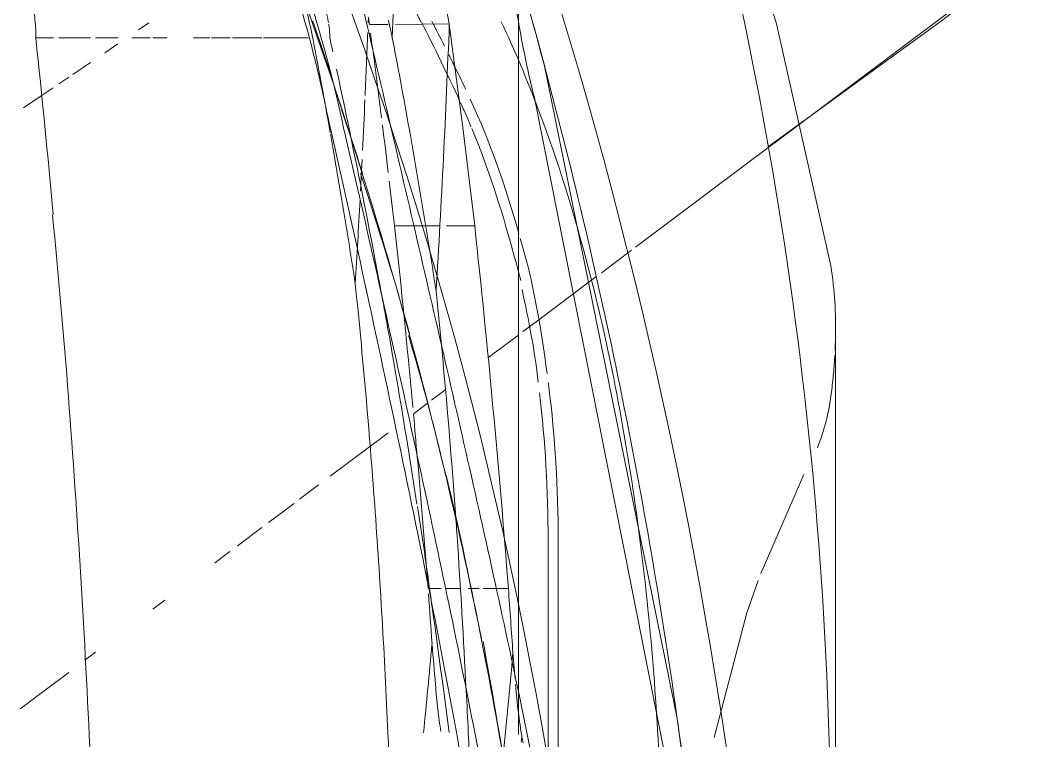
# Model space of a CAD drawing. Header units: inches. Extents: x -1221 to 179, y -822 to 880.
# Drawn here: x 105.846 to 110.446, y -33.086 to -29.812 of the extents above; entities that cross this region are included whole.
import ezdxf

# ---------------------------------------------------------------- set-up
doc = ezdxf.new("R2010")
doc.units = ezdxf.units.IN
doc.header["$MEASUREMENT"] = 0
doc.layers.add('X1$0$I-FURN', color=30, linetype='Continuous', lineweight=9)

# ---------------------------------------------------------------- blocks, each defined once
blk = doc.blocks.new('X1$0$Allsteel Seating Acuity Work-Conference Chair1 - Fully Adj_ Arms_ Mesh Back-V33-FIRST FLOOR POWER _ SIGNAL')
at = {"layer": 'X1$0$I-FURN', "lineweight": 13}
for p, q in [((-6.6965, 10.9183), (-6.1824, 10.2331)), ((-6.1824, 10.2331), (-6.6965, 10.9183)), ((-6.0819, 10.0936), (-6.6529, 10.8794)), ((-2.8289, 10.3989), (-5.2596, 10.3989)), ((-6.1824, 10.2331), (-6.0962, 10.1182)), ((-6.0962, 10.1182), (-6.1824, 10.2331)), ((-4.1416, 10.0598), (-4.5915, 10.2549)), ((-6.0941, 10.1154), (-5.6241, 9.489)), ((-5.6241, 9.489), (-6.0941, 10.1154)), ((-6.4622, 9.0725), (-3.4829, 9.6793)), ((-5.6109, 9.4715), (-5.5087, 9.3353)), ((-5.5087, 9.3353), (-5.6109, 9.4715)), ((-5.4898, 9.3101), (-5.2861, 9.0387)), ((-5.2861, 9.0387), (-5.4898, 9.3101)), ((-3.0842, 9.1384), (-4.2948, 9.1384)), ((-6.6186, 9.0301), (-6.4622, 9.0725)), ((-4.2948, 9.0927), (-3.1105, 9.0927)), ((-5.2861, 9.0387), (-5.241, 8.9785)), ((-5.241, 8.9785), (-5.2861, 9.0387)), ((-3.375, 8.9708), (-3.3999, 8.9733)), ((-6.8696, 8.958), (-3.5117, 8.958)), ((-5.2256, 8.958), (-5.1217, 8.8195)), ((-5.1217, 8.8195), (-5.2256, 8.958)), ((-3.6637, 8.9427), (-3.7808, 8.9328)), ((-3.5117, 8.958), (-3.4105, 8.958)), ((-4.0728, 8.9123), (-4.0728, 8.7972)), ((-5.7217, 8.7591), (-5.7217, 8.6309)), ((-4.0728, 8.7797), (-4.0728, 8.7298)), ((-4.0728, 8.6915), (-4.0728, 8.6255)), ((-6.6392, 8.6438), (-6.6372, 8.3997)), ((-4.9744, 8.6232), (-4.9295, 8.5634)), ((-4.9295, 8.5634), (-4.9744, 8.6232)), ((-4.0728, 8.6061), (-4.0728, 8.5478)), ((-5.7217, 8.6002), (-5.7217, 8.4829)), ((-4.9152, 8.5443), (-4.8663, 8.4792)), ((-4.8663, 8.4792), (-4.9152, 8.5443)), ((-5.7217, 8.4805), (-5.7217, 8.3954)), ((-6.637, 8.3661), (-6.6363, 8.2808)), ((-4.7815, 8.3661), (-4.7179, 8.2814)), ((-4.7179, 8.2814), (-4.7815, 8.3661)), ((-6.6705, 8.276), (-6.6363, 8.2808)), ((-4.7179, 8.2814), (-4.5835, 8.1023)), ((-4.5835, 8.1023), (-4.7179, 8.2814)), ((-6.6443, 8.275), (-6.6705, 8.276)), ((-5.9442, 8.2436), (-6.0239, 8.2476)), ((-5.8787, 8.2402), (-5.9442, 8.2436)), ((-6.6562, 8.0061), (-6.7158, 7.9929)), ((-6.6259, 8.0128), (-6.6562, 8.0061)), ((-6.5955, 8.0195), (-6.6259, 8.0128)), ((-4.5441, 8.0498), (-4.4793, 7.9633)), ((-4.4793, 7.9633), (-4.5441, 8.0498)), ((-6.5769, 7.9406), (-6.5769, 8.0031)), ((-6.5769, 7.7991), (-6.5769, 7.9384)), ((-4.4605, 7.9384), (-4.3733, 7.822)), ((-4.3733, 7.822), (-4.4605, 7.9384)), ((-6.5769, 7.6583), (-6.5769, 7.7921)), ((-4.3508, 7.7921), (-4.2672, 7.6807)), ((-4.2672, 7.6807), (-4.3508, 7.7921)), ((-6.5769, 7.5639), (-6.5769, 7.6478)), ((-4.2413, 7.6462), (-4.1901, 7.5779)), ((-4.1901, 7.5779), (-4.2413, 7.6462)), ((-6.5769, 7.4815), (-6.5769, 7.5557)), ((-6.5769, 7.297), (-6.5769, 7.3624)), ((-4.0203, 7.3516), (-3.9793, 7.297)), ((-3.9793, 7.297), (-4.0203, 7.3516)), ((-6.6443, 7.2786), (-6.612, 7.2311)), ((-6.612, 7.2311), (-6.6443, 7.2786)), ((-6.5769, 7.201), (-6.5769, 7.2847)), ((-6.5769, 7.037), (-6.5769, 7.1372)), ((-6.5483, 7.1371), (-6.5087, 7.0787)), ((-6.5087, 7.0787), (-6.5483, 7.1371)), ((-6.5769, 6.8703), (-6.5769, 7.0141)), ((-6.4643, 7.0131), (-6.4097, 6.9326)), ((-6.4097, 6.9326), (-6.4643, 7.0131)), ((-3.7842, 7.037), (-3.7475, 6.9881)), ((-3.7475, 6.9881), (-3.7842, 7.037)), ((-6.3974, 6.9144), (-6.3675, 6.8703)), ((-6.3675, 6.8703), (-6.3974, 6.9144)), ((-3.6922, 6.9144), (-3.5271, 6.6943)), ((-3.5271, 6.6943), (-3.6922, 6.9144)), ((-6.5769, 6.7651), (-6.5769, 6.8461)), ((-6.3496, 6.8439), (-6.3124, 6.7891)), ((-6.3124, 6.7891), (-6.3496, 6.8439)), ((-6.3124, 6.7891), (-6.2584, 6.7094)), ((-6.2584, 6.7094), (-6.3124, 6.7891))]:
    blk.add_line(p, q, dxfattribs=at)
at = {"layer": 'X1$0$I-FURN', "lineweight": 13, "flags": 128}
for points in [[(-5.5394, 10.3766), (-6.6394, 10.131), (-7.6979, 9.8097)], [(-3.3969, 9.8464), (-3.9626, 9.9961), (-4.1096, 10.0478)], [(-2.3073, 9.7547), (-3.1572, 9.6552), (-6.3037, 9.0301)], [(-3.4829, 9.6793), (-3.3373, 9.6994), (-3.1466, 9.7243)], [(-5.7217, 8.7591), (-6.1803, 8.7034), (-6.6391, 8.6438)]]:
    blk.add_lwpolyline(points, dxfattribs=at)
at = {"layer": 'X1$0$I-FURN', "lineweight": 13}
for centre, radius, start, end in [((-7.4677, 10.2875), 1.0071, 36, 212.7501), ((-2.86, -8.097), 18.4737, 89.88359, 106.84285), ((0.0519, -13.0915), 23.2445, 68.24426, 112.87259), ((0, -10.3529), 19.7214, 61.76295, 118.23705)]:
    blk.add_arc(centre, radius, start, end, dxfattribs=at)
for centre, major_axis, ratio, start_param, end_param in [((-14.9974, -93.6765), (27.8313, 100.9708), 0.679715, 0.233216, 0.235211), ((-8.7402, -41.2078), (52.3965, 0), 0.961262, 1.466454, 1.476002), ((-14.9974, -93.6765), (27.8313, 100.9708), 0.679715, 0.235211, 0.237205), ((-12.8026, -108.2313), (28.5184, 116.5152), 0.638264, 0.288723, 0.295557), ((-8.7402, -42.0296), (52.7574, 0), 0.961262, 1.507908, 1.53096), ((-14.9518, -93.3033), (27.6305, 100.2423), 0.679715, 0.233302, 0.236416), ((-8.7402, -41.2193), (52.0238, 0), 0.961262, 1.468296, 1.47606), ((-13.9626, -92.8701), (27.5328, 99.8876), 0.679715, 0.243862, 0.246333), ((-8.7402, -42.3667), (52.841, 0), 0.961262, 1.529838, 1.551586), ((20.9098, -12.0439), (-38.0837, 13.0966), 0.439883, 5.657166, 5.660124), ((-15.5982, -103.6077), (28.2059, 110.8472), 0.652036, 0.244429, 0.247077), ((-15.5982, -103.6077), (28.2059, 110.8472), 0.652036, 0.250803, 0.255799), ((-15.5982, -103.6077), (28.2059, 110.8472), 0.652036, 0.247574, 0.250367), ((-8.7402, -42.0394), (52.384, 0), 0.961262, 1.524459, 1.529929), ((-8.7402, -42.0394), (52.384, 0), 0.961262, 1.519698, 1.524082), ((-8.7402, -42.0394), (52.384, 0), 0.961262, 1.50812, 1.515405)]:
    blk.add_ellipse(centre, major_axis=major_axis, ratio=ratio, start_param=start_param, end_param=end_param, dxfattribs=at)
for points, knots in [([(-5.1558, 10.3964), (-5.1733, 10.3972), (-5.2186, 10.3988), (-5.2916, 10.3992), (-5.4025, 10.3954), (-5.4848, 10.3862), (-5.5394, 10.3766)], [0.537324, 0.537324, 0.537324, 0.537324, 0.6, 0.7, 0.8, 1, 1, 1, 1]), ([(-4.8744, 10.3648), (-4.888, 10.3677), (-4.9155, 10.3728), (-4.9572, 10.3788), (-4.999, 10.3839), (-5.0408, 10.3884), (-5.0826, 10.3921), (-5.1137, 10.3942), (-5.1309, 10.3952), (-5.1341, 10.3953)], [0.2, 0.2, 0.2, 0.2, 0.25, 0.3, 0.35, 0.4, 0.45, 0.5, 0.5114176, 0.5114176, 0.5114176, 0.5114176]), ([(-4.7135, 10.3166), (-4.7399, 10.3269), (-4.7797, 10.3408), (-4.8336, 10.3556), (-4.8607, 10.3619), (-4.8744, 10.3648)], [0, 0, 0, 0, 0.1, 0.15, 0.2, 0.2, 0.2, 0.2]), ([(-6.6497, 8.8799), (-6.5184, 8.9412), (-6.1541, 9.0946), (-5.4054, 9.3265), (-4.3866, 9.5177), (-3.6017, 9.5848), (-3.2056, 9.6016)], [0.0838408, 0.0838408, 0.0838408, 0.0838408, 0.2, 0.4, 0.7, 1, 1, 1, 1]), ([(-6.3633, 8.1186), (-5.9045, 8.2705), (-4.9752, 8.55), (-3.5397, 8.8651), (-2.0832, 9.0776), (-0.4909, 9.1929), (1.2285, 9.1772), (2.7568, 9.0252), (3.9644, 8.8205), (5.162, 8.5642), (6.0362, 8.3084), (6.6096, 8.1186)], [0, 0, 0, 0, 0.111111, 0.222222, 0.333333, 0.444444, 0.583333, 0.722222, 0.791667, 0.861111, 1, 1, 1, 1]), ([(-6.3633, 8.1186), (-5.9463, 8.2153), (-5.1099, 8.405), (-4.0593, 8.6331), (-3.2139, 8.8008), (-2.5774, 8.9142), (-1.9372, 9.0133), (-1.08, 9.1188), (-0.4331, 9.1543), (0, 9.1618)], [0, 0, 0, 0, 0.2, 0.4, 0.5, 0.6, 0.7, 0.8, 1, 1, 1, 1]), ([(-4.2948, 9.1384), (-4.5297, 9.1385), (-4.7675, 9.1241), (-5.0032, 9.0943), (-5.01, 9.0934)], [0, 0, 0, 0, 0.3333333, 0.3432185, 0.3432185, 0.3432185, 0.3432185]), ([(-7.3569, 8.8149), (-7.3308, 8.8214), (-7.2905, 8.8333), (-7.2343, 8.8513), (-7.191, 8.8655), (-7.1461, 8.8796), (-7.0996, 8.8932), (-7.0524, 8.9067), (-7.005, 8.9205), (-6.9577, 8.9346), (-6.8938, 8.9529), (-6.7811, 8.9849), (-6.6839, 9.0126), (-6.6186, 9.0301)], [0, 0, 0, 0, 0.125, 0.1875, 0.25, 0.3125, 0.375, 0.4375, 0.5, 0.5625, 0.625, 0.75, 1, 1, 1, 1]), ([(-6.3037, 9.0301), (-6.3893, 9.0089), (-6.5546, 8.9729), (-6.7214, 8.9456), (-6.8017, 8.9342)], [0, 0, 0, 0, 0.5, 0.9608193, 0.9608193, 0.9608193, 0.9608193]), ([(0, 9.0509), (-0.2621, 9.046), (-0.785, 9.0249), (-1.5657, 8.9621), (-2.3428, 8.8597), (-3.1162, 8.7333), (-3.8849, 8.5907), (-4.9053, 8.3812), (-5.6668, 8.2169), (-6.1723, 8.1023)], [0, 0, 0, 0, 0.125, 0.25, 0.375, 0.5, 0.625, 0.75, 1, 1, 1, 1]), ([(-6.1643, 8.7462), (-5.9853, 8.8207), (-5.756, 8.8935), (-5.5194, 8.9563), (-5.4726, 8.968)], [0.0338572, 0.0338572, 0.0338572, 0.0338572, 0.3333333, 0.4065005, 0.4065005, 0.4065005, 0.4065005]), ([(-5.4245, 8.5838), (-5.0997, 8.6171), (-4.7294, 8.6494), (-4.353, 8.6762), (-4.3117, 8.679)], [-1, -1, -1, -1, -0.5, -0.4385594, -0.4385594, -0.4385594, -0.4385594]), ([(-4.5881, 8.6269), (-4.6691, 8.6077), (-4.8826, 8.5565), (-5.0934, 8.4971), (-5.2237, 8.4582)], [0.6640928, 0.6640928, 0.6640928, 0.6640928, 0.7, 0.7587445, 0.7587445, 0.7587445, 0.7587445]), ([(-4.4455, 8.5), (-4.2895, 8.5239), (-3.9478, 8.5719), (-3.6049, 8.619), (-3.4186, 8.6424)], [0.3284885, 0.3284885, 0.3284885, 0.3284885, 0.4, 0.4847626, 0.4847626, 0.4847626, 0.4847626]), ([(-5.4476, 8.3291), (-5.393, 8.3393), (-5.3241, 8.352), (-5.255, 8.3644), (-5.2406, 8.3669)], [0.17477497, 0.17477497, 0.17477497, 0.17477497, 0.2, 0.20663075, 0.20663075, 0.20663075, 0.20663075]), ([(-5.4591, 8.2165), (-5.6523, 8.1866), (-5.8791, 8.1495), (-6.1033, 8.1102), (-6.1383, 8.104)], [-1, -1, -1, -1, -0.5, -0.4071263, -0.4071263, -0.4071263, -0.4071263]), ([(-7.124, 7.8809), (-7.0232, 7.9175), (-6.7756, 8.0057), (-6.5178, 8.0803), (-6.3633, 8.1186)], [0.4319308, 0.4319308, 0.4319308, 0.4319308, 0.6666667, 1, 1, 1, 1]), ([(-6.6391, 8.0961), (-6.6355, 8.0967), (-6.6153, 8.0995), (-6.5944, 8.1006), (-6.5769, 8.1004)], [0.7961572, 0.7961572, 0.7961572, 0.7961572, 0.8333333, 1, 1, 1, 1]), ([(-6.7316, 8.0678), (-6.7287, 8.0692), (-6.7184, 8.0739), (-6.7002, 8.0812), (-6.6768, 8.0886), (-6.6584, 8.0927), (-6.6479, 8.0948), (-6.6454, 8.0952)], [0.4677975, 0.4677975, 0.4677975, 0.4677975, 0.5, 0.5833333, 0.6666667, 0.75, 0.7749248, 0.7749248, 0.7749248, 0.7749248])]:
    blk.add_open_spline(points, degree=3, knots=knots, dxfattribs=at)
for points in [[(-2.3389, 9.8137), (-2.8581, 9.7647), (-3.8904, 9.6349), (-5.4227, 9.3438), (-6.4255, 9.088), (-6.9227, 8.9444)], [(-2.1464, 9.233), (-2.5494, 9.1648), (-3.3527, 9.0168), (-4.5478, 8.7543), (-5.7375, 8.48), (-6.5281, 8.295), (-6.9227, 8.2022)], [(-5.0502, 9.0881), (-5.2586, 9.0597), (-5.4682, 9.0266), (-5.6646, 8.9655)], [(-4.9621, 9.053), (-4.7419, 9.0797), (-4.5201, 9.0928), (-4.2948, 9.0927)], [(-5.4321, 8.9742), (-5.2935, 9.0043), (-5.153, 9.032), (-5.0106, 9.048)], [(-3.3999, 8.9733), (-3.4347, 8.9675), (-3.5093, 8.9569), (-3.5936, 8.9485), (-3.6379, 8.9448)], [(-3.3727, 8.9786), (-3.3816, 8.9768), (-3.3907, 8.975), (-3.3999, 8.9733)], [(-5.6865, 8.9596), (-5.8974, 8.9017), (-6.1007, 8.8289), (-6.2982, 8.7393)], [(-4.0728, 8.9123), (-4.3472, 8.8911), (-4.6218, 8.8677), (-4.8966, 8.8422)], [(-3.1817, 8.9095), (-3.3989, 8.8738), (-3.6163, 8.8373), (-3.8327, 8.7969)], [(-4.8966, 8.8422), (-5.1715, 8.8166), (-5.4465, 8.7889), (-5.7217, 8.7591)], [(-3.8312, 8.7918), (-4.0847, 8.7416), (-4.3381, 8.6902), (-4.5889, 8.6295)], [(-6.2248, 8.7204), (-6.2071, 8.7282), (-6.1893, 8.7357), (-6.1715, 8.7432)], [(-3.4171, 8.7299), (-3.2974, 8.7351), (-3.1814, 8.7411), (-3.0695, 8.7477)], [(-6.3433, 8.7179), (-6.3733, 8.7036), (-6.4031, 8.6892), (-6.4327, 8.6747)], [(-6.2827, 8.6943), (-6.2634, 8.7031), (-6.2441, 8.7118), (-6.2248, 8.7204)], [(-4.3117, 8.679), (-4.0799, 8.6951), (-3.8449, 8.7081), (-3.609, 8.7202)], [(-3.6096, 8.7208), (-3.5456, 8.724), (-3.4814, 8.727), (-3.4171, 8.7299)], [(-6.6477, 8.5172), (-6.5308, 8.5775), (-6.4107, 8.6348), (-6.2892, 8.6908)], [(-6.4329, 8.6747), (-6.455, 8.6639), (-6.477, 8.653), (-6.4989, 8.6421)], [(-6.5379, 8.6226), (-6.5761, 8.6033), (-6.6139, 8.5838), (-6.6515, 8.5641)], [(-3.6379, 8.5807), (-3.5986, 8.5839), (-3.5234, 8.5913), (-3.4557, 8.6003), (-3.4239, 8.6052)], [(-6.5765, 8.3847), (-6.3884, 8.421), (-6.0083, 8.4904), (-5.6204, 8.5537), (-5.4245, 8.5838)], [(-6.7805, 8.4472), (-6.7372, 8.4705), (-6.693, 8.4931), (-6.6484, 8.5151)], [(-4.6708, 8.4984), (-4.4714, 8.516), (-4.272, 8.5325), (-4.0728, 8.5478)], [(-5.2824, 8.441), (-5.1538, 8.4538), (-5.0251, 8.4665), (-4.8966, 8.4781)], [(-5.2398, 8.3671), (-4.9796, 8.414), (-4.7183, 8.4561), (-4.4564, 8.4962)], [(-4.8623, 8.4812), (-4.7985, 8.4871), (-4.7347, 8.4926), (-4.6709, 8.498)], [(-5.2257, 8.4644), (-5.4725, 8.3972), (-5.7163, 8.3204), (-5.9592, 8.2409)], [(-5.7217, 8.3954), (-5.5752, 8.4112), (-5.4288, 8.4264), (-5.2824, 8.441)], [(-2.7129, 8.4066), (-2.821, 8.3982), (-3.0469, 8.3828), (-3.2909, 8.3703), (-3.4171, 8.3649)], [(-6.1115, 8.1992), (-5.8915, 8.2444), (-5.6709, 8.2881), (-5.4496, 8.329)], [(-3.4171, 8.3649), (-3.7673, 8.3495), (-4.4581, 8.3093), (-5.1289, 8.2505), (-5.4591, 8.2165)], [(-5.9619, 8.249), (-6.0585, 8.2187), (-6.1546, 8.1868), (-6.2505, 8.1541)], [(-6.4341, 8.1314), (-6.3267, 8.1545), (-6.2192, 8.1772), (-6.1115, 8.1995)], [(-6.2511, 8.156), (-6.2805, 8.1464), (-6.3097, 8.1365), (-6.339, 8.1265)], [(-6.6527, 8.024), (-6.558, 8.0571), (-6.4615, 8.0888), (-6.3633, 8.1186)], [(-6.3666, 8.1176), (-6.4599, 8.0862), (-6.5529, 8.0536), (-6.6458, 8.0207)], [(-6.1442, 8.103), (-6.2958, 8.0761), (-6.4463, 8.0483), (-6.5955, 8.0195)], [(-6.5769, 8.1004), (-6.5553, 8.1051), (-6.5337, 8.1099), (-6.512, 8.1146)], [(-6.1723, 8.1023), (-6.2041, 8.0952), (-6.2677, 8.0812), (-6.3314, 8.0675), (-6.3633, 8.0607)], [(-6.3633, 8.0607), (-6.5178, 8.0253), (-6.8203, 7.9432), (-7.2532, 7.7912), (-7.5305, 7.6937), (-7.666, 7.6478)], [(-6.6481, 8.0206), (-6.6689, 8.0132), (-6.6897, 8.0058), (-6.7105, 7.9984)], [(0, 7.0434), (-0.5507, 7.0575), (-1.6513, 7.0664), (-3.3025, 7.0218), (-4.3987, 6.9549), (-4.9447, 6.9134)], [(-4.9447, 6.9134), (-5.2212, 6.8923), (-5.4967, 6.8673), (-5.772, 6.8412)], [(-5.7727, 6.8441), (-6.0412, 6.8196), (-6.3093, 6.7932), (-6.5769, 6.7651)], [(-6.5769, 6.7651), (-6.6091, 6.7655), (-6.6717, 6.7622), (-6.7626, 6.7436), (-6.816, 6.7244), (-6.8413, 6.713)]]:
    blk.add_open_spline(points, degree=3, dxfattribs=at)
blk = doc.blocks.new('X1')
at = {"layer": 'X1$0$I-FURN', "rotation": 269.9999999999997}
blk.add_blockref('X1$0$Allsteel Seating Acuity Work-Conference Chair1 - Fully Adj_ Arms_ Mesh Back-V33-FIRST FLOOR POWER _ SIGNAL', (99.1516, -36.468), dxfattribs=at)

msp = doc.modelspace()

# ---------------------------------------------------------------- block references
at = {"color": 253}
msp.add_blockref('X1', (0, 0), dxfattribs=at)

doc.saveas('drawing.dxf')
